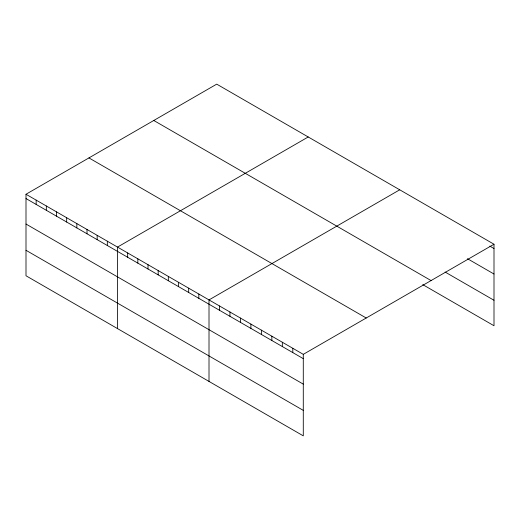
<?xml version="1.0" encoding="UTF-8"?>
<svg xmlns="http://www.w3.org/2000/svg" width="520" height="520" viewBox="0 0 520 520"><rect width="100%" height="100%" fill="white"/><g stroke="black" fill="none" stroke-linecap="round" stroke-linejoin="round"><path stroke-width="0.78" d="M26 194.253L303.284 354.341L303.284 435.857L26 275.769L26 194.253L216.717 84.142L494 244.231L494 325.748L422.767 284.622M308.217 136.975L117.501 247.084L117.501 328.594M399.724 189.8L209.008 299.91L209.008 381.426M303.284 354.341L494 244.231M489.808 246.123L494 248.547M467.46 258.7L494 274.021M445.113 272.044L494 300.267M153.777 120.478L431.06 280.566M88.94 157.917L366.223 318.006M26 198.562L303.284 358.651M26 224.042L303.284 384.131M26 250.289L303.284 410.378M292.806 348.296L292.806 352.606M282.334 342.245L282.334 346.56M271.856 336.2L271.856 340.509M261.385 330.148L261.385 334.464M250.906 324.103L250.906 328.413M240.435 318.052L240.435 322.368M229.957 312.007L229.957 316.316M219.486 305.962L219.486 310.271M198.842 294.041L198.842 298.356M188.675 288.171L188.675 292.481M178.503 282.302L178.503 286.611M168.337 276.432L168.337 280.742M158.171 270.562L158.171 274.872M148.005 264.693L148.005 269.002M137.839 258.824L137.839 263.133M127.673 252.954L127.673 257.264M107.335 241.215L107.335 245.525M97.169 235.339L97.169 239.655M87.002 229.469L87.002 233.786M76.837 223.6L76.837 227.916M66.671 217.731L66.671 222.047M56.498 211.861L56.498 216.177M46.332 205.992L46.332 210.308M36.166 200.122L36.166 204.438"/></g></svg>
